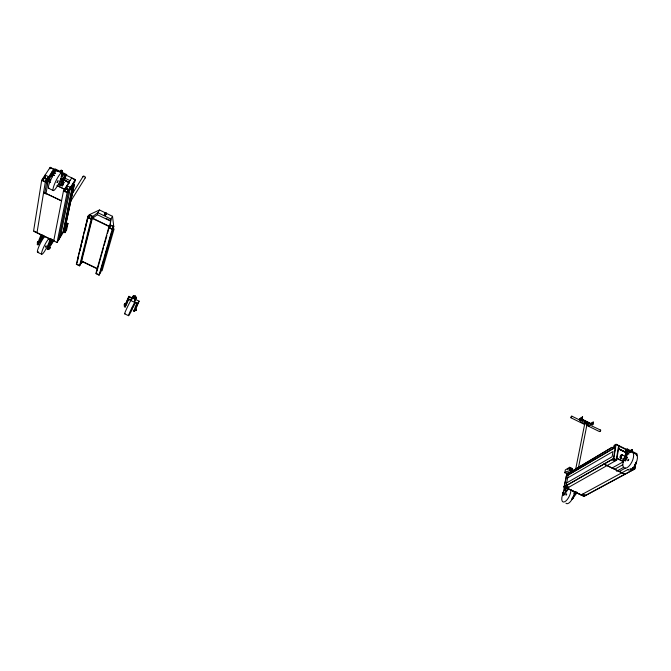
<?xml version="1.0" encoding="UTF-8"?>
<svg xmlns="http://www.w3.org/2000/svg" width="671" height="671" viewBox="0 0 671 671"><rect width="100%" height="100%" fill="white"/><g stroke="black" fill="none" stroke-linecap="round" stroke-linejoin="round"><path stroke-width="1.01" d="M63.149 182.227L62.42 181.707M631.914 451.264C632.77 447.465 630.295 452.044 631.403 449.864M632.292 451.449C633.424 447.398 630.421 452.288 632.216 450.459C631.461 449.226 630.966 451.768 632.132 450.199M99.493 209.973L97.865 212.69L92.824 216.406L81.132 263.208L79.581 265.842L76.326 264.29L87.658 217.454L89.318 214.703L99.493 209.973L112.51 216.305L110.916 219.031L110.296 224.877L108.685 227.637L95.827 273.575L99.065 275.11L100.566 272.468L100.734 270.396M97.421 269.91L97.605 267.872M92.321 218.419L97.354 214.712L97.865 212.69L110.916 219.031L109.734 226.865L110.296 224.877L113.776 226.572L100.566 272.468M635.261 463.921C635.227 465.749 637.265 462.562 635.806 462.998M583.988 496.246L634.707 468.903L635.445 464.156M636.687 455.743L636.997 453.755L627.192 448.958L626.16 449.545L625.037 456.414L625.8 456.783L621.883 454.67A1.77 0.805 -63.8 0 0 620.39 455.861A1.77 0.805 -63.8 0 0 620.289 457.832L625.649 460.792L627.268 457.597L625.9 456.892L627.192 448.958M635.89 462.336L634.858 468.979L584.038 496.364L564.051 486.819L613.487 458.578L615.424 447.213L566.181 476.083M630.069 468.61L632.535 469.809L632.854 467.754M632.535 469.809L634.254 468.878L634.9 464.76M632.594 451.6L632.376 449.989M53.823 240.671L37.022 232.636L45.318 182.051L53.781 169.1L50.174 167.339L41.677 180.281L33.55 231.252L57.069 242.499L67.553 225.456M631.612 451.122L632.107 450.048M43.154 179.576L43.481 177.53L47.113 179.308L44.739 193.533M43.212 181.162L43.707 178.1L46.442 179.425L45.091 181.489L42.357 180.155L43.707 178.1M626.664 457.261L627.821 450.09L636.125 454.15M45.032 176.272L45.276 174.796M44.932 178.268L45.435 175.198L48.429 176.658L46.953 178.905L43.959 177.446L45.435 175.198M626.756 451.122L625.682 451.424L625.934 449.914L627.033 449.486M625.984 451.566L626.228 450.065L626.999 449.62M47.222 183.795L47.566 181.757M49.931 168.824L50.174 167.339M45.938 194.078L48.53 178.771M627.46 449.855L616.087 444.286L613.722 458.88L612.036 459.845L614.519 461.052L616.204 460.096L618.628 445.729L616.171 444.521L614.493 445.51M567.104 488.186L616.657 460.121L619.073 445.754M614.519 461.052L614.862 458.998M568.689 475.194L566.819 474.296L612.069 447.331L613.906 448.228M613.973 448.58L614.317 446.534M61.497 174.141L65.137 175.928L65.355 174.829L55.324 169.922L51.55 176.523L52.413 176.817M584.156 496.171L564.017 486.961L566.408 476.1M62.118 174.301L62.051 175.819L62.923 174.468L62.051 175.819M580.264 420.792L581.983 419.652L592.728 424.928L593.248 422.16L592.644 424.6L582.168 419.459L582.529 416.892L579.945 418.603L579.585 420.44M599.748 431.327L600.386 431.503L600.679 430.128L586.94 423.703M53.722 240.897L63.485 190.891L71.738 177.89M66.697 174.586L62.52 181.883L64.055 182.462L62.797 185.439L62.319 185.884L59.216 184.751L60.918 181.204L62.118 181.74L66.697 174.586L54.854 168.79L49.897 175.819L48.195 179.375L50.669 180.331M592.803 424.525L582.202 419.316L579.845 419.845L580.163 418.612M572.086 468.811L571.675 470.925L569.57 469.918L569.989 467.796L572.086 468.811L569.453 470.363M581.983 419.652L582.529 416.892M571.935 471.545L572.506 468.626L569.713 467.276L565.343 469.885L564.781 472.694L567.565 474.028M64.861 191.763L65.473 188.702L68.182 190.019L67.771 192.057M104.668 213.73L104.852 213.311M564.277 486.836L567.398 471.143L564.781 472.694M563.346 492.137L564.63 485.67M566.819 474.296L612.069 447.331M565.846 487.196L565.091 490.996L564.395 490.66L565.125 487.003M566.039 485.829L569.713 467.276M579.845 419.845L580.08 418.67L582.663 416.959M578.587 466.991L587.217 423.351M66.53 188.861L67.142 185.783L70.111 187.234L69.692 189.272M66.907 187.519L67.259 185.733M105.641 213.697L105.448 214.116M584.307 423.938L584.919 424.106L585.229 422.73L571.776 416.137L571.155 416.616L570.971 417.798L584.064 424.215M575.609 469.566L584.701 423.938L580.298 421.799M585.003 423.988L585.246 422.755L584.726 423.024M57.069 242.499L67.108 192.652L75.32 179.643L66.354 175.257M58.704 239.849L68.853 189.893L65.238 188.132M60.323 237.207L70.581 187.142M71.436 191.579L72.678 185.582M71.52 191.445L72.971 184.441L63.535 230.749L71.227 192.585M74.271 184.642L64.441 231L74.271 184.642L72.418 183.737M75.32 179.643L74.858 181.816L70.145 189.306M63.334 231.889L64.978 232.678L65.951 228.048M66.211 222.747L67.947 223.586L66.563 230.094L64.978 232.678M631.83 450.098L631.394 449.511L631.067 450.635M627.813 450.551L627.427 451.105L627.41 450.535M90.006 216.918L88.144 216.012L77.693 259.149M76.997 263.175L78.725 256.045M79.958 250.954L81.443 244.848M81.937 242.81L83.422 236.704M84.655 231.612L86.14 225.506M86.634 223.468L88.119 217.362L89.478 215.097L92.363 216.498L91.625 219.484M88.748 218.092L89.478 215.097M79.581 265.842L91.172 219.157L92.824 216.406L89.318 214.703M80.956 262.302L82.441 256.33M82.936 254.343L84.429 248.362M85.67 243.388L87.155 237.408M87.649 235.42L89.142 229.448M89.637 227.452L91.122 221.48M61.321 170.845L61.069 171.382M62.445 174.577L62.806 174.158M104.24 214.905L105.263 212.623L104.584 215.072M105.372 215.458L106.387 213.177L105.372 215.458L105.532 213.915M105.02 215.29L106.043 213.009L105.347 214.183M96.523 272.476L103.535 247.515M104.089 245.519L106.899 235.529M107.452 233.533L109.138 227.544L110.463 225.271L113.324 226.664L112.468 229.658M109.616 228.274L110.463 225.271M99.065 275.11L112.174 229.331L113.776 226.572L112.51 216.305M100.44 271.57L103.871 259.593M104.45 257.597L107.888 245.628M108.459 243.632L111.898 231.654M627.746 460.021C627.284 462.176 629.801 458.989 628.224 459.3M46.064 245.871L45.301 247.121L45.997 246.047M48.765 176.85C48.656 175.349 47.264 179.971 48.681 177.069M134.443 296.775L135.324 295.794L134.183 298.201L135.139 296.179L134.661 296.305M133.873 298.05L134.779 296.012M134.183 298.201L134.921 296.548M105.8 214.284L105.984 213.864M41.988 235.236L41.837 236.15L42.265 235.773M60.918 170.769L60.7 171.206M61.086 170.619L61.136 170.048L60.994 170.837M61.74 171.172C60.692 172.749 63.141 168.832 61.011 171.801M626.387 450.166L626.404 450.627M628.022 450.61L627.133 451.306L627.645 450.677M38.029 244.848L41.954 235.051L41.124 234.657L37.199 244.454L38.029 244.848L39.203 243.732M42.508 235.496L40.436 240.671L43.716 235.446L43.556 236.351L39.706 242.474L38.884 242.08M51.306 239.027L47.163 249.201L47.993 249.595L49.134 248.471M47.993 249.595L51.961 239.841L51.13 239.438M52.472 240.26L50.375 245.41L53.495 240.369M61.447 170.795L61.128 171.466M62.311 174.628L62.512 174.175M42.986 235.236L42.667 236.553L43.305 235.856M125.938 305.615L125.125 307.033L124.345 306.664L128.933 296.322L135.299 299.4L136.498 297.278L133.37 295.785L131.239 300.122L127.708 298.444M125.569 304.542L128.933 296.322M125.125 307.033L128.278 299.35L136.901 303.443L133.68 311.084L134.46 311.445L135.257 310.027M126.341 304.911L128.706 299.149M50.317 238.742L49.989 240.05L50.619 239.354M50.551 238.599L50.384 239.253L50.702 238.901M51.155 239.144L50.82 240.444L51.239 240.067M132.757 297.261L133.37 295.785M134.376 301.606L135.584 299.484L139.098 301.153L137.899 303.284L134.376 301.606L135.299 299.4M134.98 300.541L135.903 298.335M135.584 299.484L136.498 297.278M135.282 307.997L137.287 303.225M134.46 311.445L137.899 303.284M135.651 309.314L139.098 301.153M104.559 213.806L104.76 213.37M104.911 213.974L105.381 213.219L105.104 213.537M105.691 214.359L105.892 213.923M61.187 171.172L61.556 170.233L60.558 171.575M61.807 171.239L61.422 171.952M62.395 174.099L62.093 174.577M49.117 179.828L50.811 176.272L55.324 169.922M62.118 181.74L60.138 185.196L59.216 184.751M565.988 494.384C567.087 492.321 566.752 495.995 565.863 494.946M37.509 242.508L37.811 241.585L37.19 243.028M136.129 309.935C137.354 307.679 134.997 312.2 136.221 309.943M132.237 308.09C133.462 305.867 131.113 310.346 132.346 308.106M625.9 456.892L626.504 457.219L624.886 460.423L625.649 460.792M634.766 465.238L636.376 462.042M62.21 184.231C63.368 181.195 60.927 186.043 62.076 184.34M632.392 450.912L632.434 450.35M133.68 311.084L134.477 309.658M100.147 272.569L98.914 274.741L96.247 273.474M102.067 270.782L114.104 228.945M131.239 300.122L132.455 297.999M124.345 306.664L125.158 305.246M113.324 226.664L112.015 228.937L109.138 227.544M79.43 265.473L80.705 263.3M92.363 216.498L91.013 218.763L88.119 217.362M88.144 216.012L89.839 217.194M64.768 232.158L65.959 230.22M65.33 227.486L67.779 223.502M60.7 235.353L67.947 223.586M58.545 239.472L59.887 237.299M50.627 243.271L52.791 239.79M49.646 247.213L53.839 240.428M70.019 202.382L85.326 177.731M72.216 193.894L83.187 176.288M73.013 183.963L74.59 181.472M41.191 237.76L42.239 236.083M68.182 190.019L66.874 192.091L64.156 190.765L65.473 188.702M70.111 187.234L68.685 189.499L65.708 188.048L67.142 185.783M67.788 184.902L69.373 182.403M61.204 181.296L65.355 174.829M64.634 176.708L61.606 181.43L62.017 181.573M60.197 171.399L61.271 170.476M61.38 171.977L62.369 170.635L61.791 172.128M51.642 174.527L54.158 170.669M50.04 176.465L51.633 174.015L52.011 171.81L55.618 173.571M564.395 490.66L566.525 487.691M568.412 488.907L563.841 495.282L563.137 494.946L568.287 487.775M573.831 493.193L574.904 491.7M572.103 498.15L576.699 491.793M576.825 492.925L572.229 499.274L571.524 498.947M621.732 456.054C619.216 458.796 622.369 453.017 621.363 457.328M600.168 430.413L600.679 430.128M81.132 263.208L83.548 261.438M593.114 422.093L590.589 423.728L579.945 418.603M590.631 423.846L593.248 422.16M567.364 469.356L569.989 467.796M616.087 444.286L614.057 445.485L613.537 448.48L568.169 475.068M567.607 477.928L613.026 451.491L612.111 456.775L566.609 482.944M625.682 451.424L626.462 450.979M564.017 486.961L613.638 458.654M612.027 468.056L623.736 461.514M614.544 469.331L622.747 464.777M616.54 471.243L623.862 467.217M619.14 471.537L625.54 468.039M581.178 494.913L628.14 469.39M573.403 497.102L573.554 498.075L572.841 498.268M50.66 180.105L48.195 179.375M570.971 417.798L571.776 416.137M586.37 425.045L587.125 424.751L587.301 423.569M124.68 313.86L128.564 315.697M134.334 296.943L134.787 297.136M37.484 252.246L41.644 254.217M129.495 297.228L132.07 298.452M81.443 260.944L97.379 268.543M81.292 261.204L97.228 268.811M76.746 264.189L78.541 265.045M34.179 231.126L36.712 232.334M565.896 485.754L568.874 487.18M582.99 493.923L585.942 495.341M48.991 238.951L51.709 240.252M564.16 486.618L567.129 488.035M564.135 486.769L584.131 496.314M566.894 473.944L568.756 474.842M65.833 222.822L67.486 223.619M105.901 218.352L109.625 220.155M97.354 214.712L110.363 221.027M91.877 217.823L109.599 226.412M92.64 218.545L109.432 226.689M87.658 217.454L91.172 219.157M108.685 227.637L112.174 229.331M61.413 185.439L62.319 185.884M620.289 457.832L621.036 458.201A1.77 0.805 -63.8 0 1 620.776 457.454M47.784 180.985L50.61 182.361M57.194 185.573L65.666 189.7M616.364 457.916L622.814 461.061M47.7 181.12L49.579 182.042M57.11 185.708L64.634 189.373M616.313 458.218L623.686 461.807M41.677 180.281L45.318 182.051M63.485 190.891L67.108 192.652M613.487 458.578L616.657 460.121M632.459 467.813L634.707 468.903M613.722 458.88L616.204 460.096M632.61 468.073L634.254 468.878M48.748 188.35L53.336 190.581M61.724 170.702L61.631 170.845M72.015 178.243L74.221 179.325M50.577 167.842L53.286 169.159M626.16 449.545L628.811 450.845M626.303 449.771L618.847 446.123L618.436 448.597L628.702 453.613M626.789 450.677L630.48 452.48M61.011 176.205L70.01 180.608M618.57 448.756L628.836 453.772M618.519 449.058L628.786 454.074M63.485 179.283L66.177 180.6M64.072 179.66L68.71 181.925M52.531 174.46L54.326 175.332M60.6 178.402L69.574 182.78M612.002 447.708L613.839 448.597M51.541 174.15L54.234 175.466M60.516 178.536L69.49 182.915M63.091 181.933L63.997 182.378M621.883 454.67L622.638 455.039A1.77 0.805 -63.8 0 0 621.908 455.223M50.199 175.928L51.113 176.372M49.897 175.819L50.811 176.272M60.918 181.204L61.833 181.648M626.504 457.219L627.268 457.597M587.393 425.129L589.13 425.984M587.435 425.297L589.213 426.169M586.496 425.229L599.522 431.612M624.802 458.327L625.515 458.721M562.608 493.16L563.137 494.946M634.942 453.638A8.941 4.16 -63.8 0 1 636.158 462.839A8.941 4.16 -63.8 0 1 627.955 469.834M627.1 454.317A8.949 4.127 -63.8 0 1 633.634 455.777A8.949 4.127 -63.8 0 1 626.538 467.939A8.949 4.127 -63.8 0 1 623.711 460.13M584.927 423.082A1.174 0.587 12.1 0 1 585.624 422.52A1.174 0.587 12.1 0 1 587.041 422.982A1.174 0.587 12.1 0 1 586.831 423.703M570.937 489.713A8.161 3.414 -65.6 0 1 564.764 501.74A8.161 3.414 -65.6 0 1 562.986 493.655M574.443 491.382A8.161 3.447 -65.6 0 1 571.214 500.633A8.161 3.447 -65.6 0 1 565.93 503.175M38.557 251.818A8.899 1.51 -63.5 0 1 38.633 247.138A8.899 1.51 -63.5 0 1 44.588 236.838M49.763 238.465A8.891 1.468 -63.5 0 1 44.823 250.912A8.891 1.468 -63.5 0 1 42.357 250.325A8.891 1.468 -63.5 0 1 49.377 238.373M83.187 176.867A1.292 0.679 31.7 0 1 83.724 176.121A1.292 0.679 31.7 0 1 85.234 176.993A1.292 0.679 31.7 0 1 84.957 177.899M58.914 183.04A9.83 1.803 -64.2 0 1 53.059 188.811A9.83 1.803 -64.2 0 1 60.474 173.638A9.83 1.803 -64.2 0 1 59.283 182.277M49.36 188.182A9.839 1.854 -64.2 0 1 51.197 178.88A9.839 1.854 -64.2 0 1 57.538 171.08M124.957 313.609A8.463 0.537 -63.8 0 1 126.056 309.994A8.463 0.537 -63.8 0 1 130.66 300.801M135.274 302.814A8.463 0.495 -63.8 0 1 133.126 307.511M132.489 308.819A8.463 0.495 -63.8 0 1 128.698 314.951A8.463 0.495 -63.8 0 1 134.569 302.655M57.119 182.462L58 180.834L57.119 182.462M62.713 184.861L63.577 183.25L62.713 184.861M563.288 492.329C562.667 495.123 561.912 491.709 563.288 492.329M61.715 171.843L62.151 171.071L61.715 171.843M623.887 458.377C624.684 460.331 625.313 455.366 623.887 458.377M49.453 248.924L50.25 247.515L49.453 248.924M625.003 474.288L603.9 464.055L625.003 474.288M124.16 305.07L124.881 303.661L124.16 305.07M61.598 200.881L43.615 192.342L61.598 200.881"/></g></svg>
